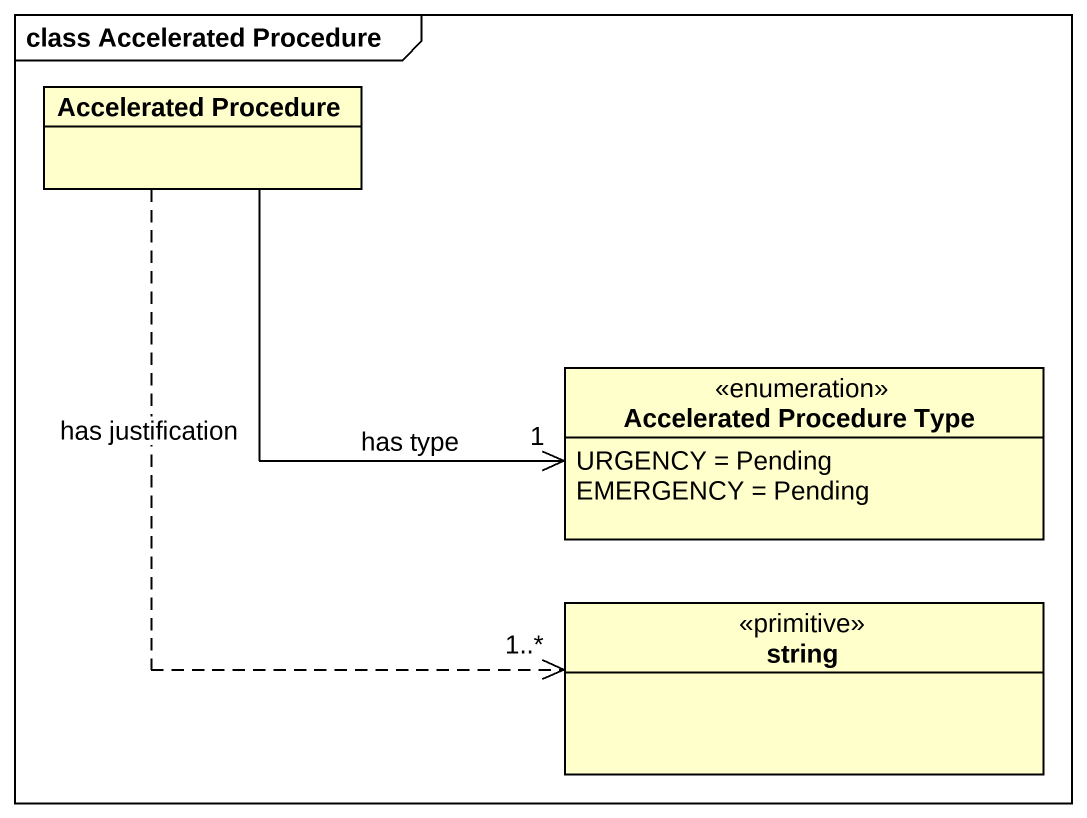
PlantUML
@startuml
mainframe class Accelerated Procedure
hide circle
hide empty members
class "Accelerated Procedure" as Accelerated_Procedure
enum "Accelerated Procedure Type" as Accelerated_Procedure_Type {
  URGENCY = Pending
  EMERGENCY = Pending
}
class string <<primitive>>
Accelerated_Procedure -right-> "1" Accelerated_Procedure_Type : has type
Accelerated_Procedure ..> "1..*" string : has justification
@enduml
